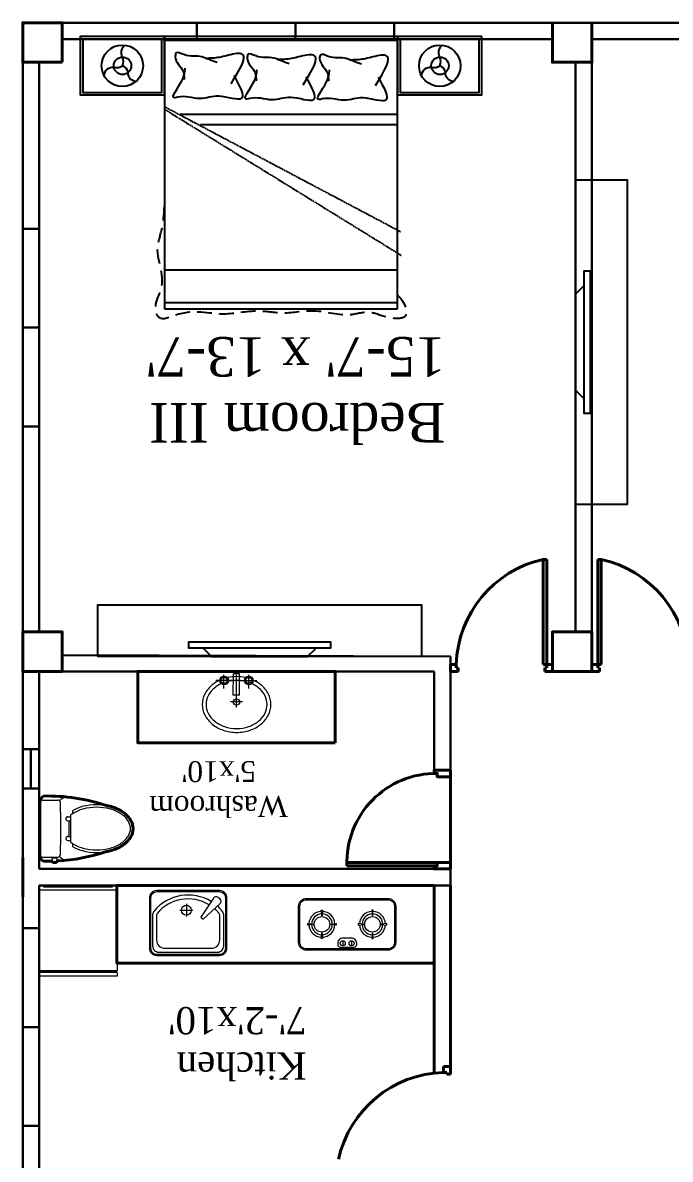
# Model space of a CAD drawing. Header units: inches. Extents: x -79350 to 491628, y -93215 to 155882.
# Drawn here: x -73414 to -73217.2, y -11180.7 to -10835.5 of the extents above; entities that cross this region are included whole.
import ezdxf

# ---------------------------------------------------------------- set-up
doc = ezdxf.new("R2010")
doc.units = ezdxf.units.IN
doc.header["$MEASUREMENT"] = 0
doc.linetypes.add('DASHDOT2', pattern=[0.5, 0.25, -0.125, 0, -0.125])
doc.linetypes.add('DASHED2', pattern=[0.375, 0.25, -0.125])
doc.layers.get('0').update_dxf_attribs({"lineweight": 30})
for name, color, linetype, lineweight in [('Column', 1, 'Continuous', 30), ('Letter', 7, 'Continuous', 20), ('SANITARY', 42, 'Continuous', 13)]:
    doc.layers.add(name, color=color, linetype=linetype, lineweight=lineweight)
doc.layers.add('Door', color=7, linetype='Continuous', lineweight=40, true_color=0x763422)
doc.layers.add('Window', color=7, linetype='Continuous', lineweight=30, true_color=0x6b99dd)
for name, color, linetype in [('FURHATCH', 57, 'Continuous'), ('FURNITURE', 53, 'Continuous'), ('Wall', 7, 'Continuous')]:
    doc.layers.add(name, color=color, linetype=linetype)
doc.styles.get("Standard").update_dxf_attribs({"font": 'times.ttf', "height": 12})

# ---------------------------------------------------------------- blocks, each defined once
blk = doc.blocks.new('d30')
at = {"layer": 'Door', "ltscale": 0.3}
for p, q in [((37959.6, 7135.13), (37959.6, 7162.63)), ((37960.6, 7135.13), (37960.6, 7162.63)), ((37931.6, 7131.13), (37933.6, 7131.13)), ((37933.6, 7131.13), (37959.6, 7131.13)), ((37959.6, 7131.13), (37961.6, 7131.13))]:
    blk.add_line(p, q, dxfattribs=at)
for points in [[(37931.6, 7131.13), (37931.6, 7136.13), (37932.6, 7136.13), (37932.6, 7135.13), (37933.6, 7135.13), (37933.6, 7131.13)], [(37961.6, 7131.13), (37961.6, 7136.13), (37960.6, 7136.13), (37960.6, 7135.13), (37959.6, 7135.13), (37959.6, 7131.13)]]:
    blk.add_lwpolyline(points, dxfattribs=at)
blk.add_arc((37959.69, 7135.55), 27.09, 88.0728, 180.8948, dxfattribs=at)
blk = doc.blocks.new('yq_tvcab_01')
blk.add_lwpolyline([(0, -1250), (0, 1250), (400, 1250), (400, -1250)], close=True)
at = {"layer": 'FURHATCH'}
blk.add_line((67, 550), (67, -550), dxfattribs=at)
blk.add_lwpolyline([(0, -370.5), (67, -438), (67, -550), (112, -550), (112, 550), (67, 550), (67, 438), (0, 370.5)], close=True, dxfattribs=at)
blk = doc.blocks.new('yq_bed_01')
at = {"linetype": 'Continuous', "ltscale": 1000}
for p, q in [((2100, 900), (0, 900)), ((0, 900), (0, -900)), ((2100, -900), (2100, 900)), ((0, -900), (2100, -900))]:
    blk.add_line(p, q, dxfattribs=at)
at = {"linetype": 'Continuous'}
for points in [[(0, 1550), (0, 900), (450, 900), (450, 1550)], [(0, -900), (0, -1550), (450, -1550), (450, -900)]]:
    blk.add_lwpolyline(points, close=True, dxfattribs=at)
for centre in [(225, 1225), (225, -1225)]:
    blk.add_circle(centre, 160, dxfattribs=at)
at = {"layer": 'FURHATCH', "linetype": 'Continuous', "ltscale": 1000}
for p, q in [((30, 900), (30, -900)), ((1800, -900), (1800, 900)), ((2050, -900), (2050, 900))]:
    blk.add_line(p, q, dxfattribs=at)
at = {"layer": 'FURHATCH', "linetype": 'DASHED2', "ltscale": 0.5}
for p, q in [((540, -900), (1503.7, 921.2)), ((560, -900), (1689.2, 930.9)), ((600, 900), (600, -782.1)), ((680, 900), (680, -624.9))]:
    blk.add_line(p, q, dxfattribs=at)
at = {"layer": 'FURHATCH', "linetype": 'Continuous'}
for points in [[(20, 1530), (20, 920), (430, 920), (430, 1530)], [(20, -920), (20, -1530), (430, -1530), (430, -920)]]:
    blk.add_lwpolyline(points, close=True, dxfattribs=at)
for points in [[(346.3, 1329.4, -0.398826), (279.8, 1269.6, 0.069197), (272.9, 1268.8, 0.240714), (225, 1226.6, -0.240714)], [(225, 1226.6, 0.228099), (157.5, 1225, -0.317646), (65.9, 1242.4)], [(300, 1083.7, -0.414712), (234.7, 1159.8, 0.258086), (225, 1226.6)], [(346.3, -1120.6, -0.398826), (279.8, -1180.4, 0.069197), (272.9, -1181.2, 0.240714), (225, -1223.4, -0.240714)], [(225, -1223.4, 0.228099), (157.5, -1225, -0.317646), (65.9, -1207.6)], [(300, -1366.3, -0.414712), (234.7, -1290.2, 0.258086), (225, -1223.4)]]:
    blk.add_lwpolyline(points, format="xyb", dxfattribs=at)
for centre in [(225, 1226.6), (225, -1223.4)]:
    blk.add_circle(centre, 67.5, dxfattribs=at)
at = {"layer": 'FURHATCH', "linetype": 'DASHED2', "ltscale": 451.947922}
blk.add_open_spline([(1992.5, 900), (2071.4, 970.1), (2189, 999), (2167.2, 789.1), (2108.2, 681.5), (2173.3, 490.8), (2091, 271.6), (2149.7, 27.5), (2099.5, -200.2), (2173.3, -483.7), (2083, -701.2), (2208.7, -948), (2066.1, -979.4), (1864.2, -866.6), (1698.9, -991.2), (1474.2, -909.2), (1367.6, -903.2), (1308.1, -900)], degree=3, knots=[0, 0, 0, 0, 140.356688, 240.855445, 374.272085, 514.628774, 800.960617, 1037.309606, 1234.977718, 1501.883052, 1872.056655, 1990.732643, 2052.345442, 2125.407537, 2467.000811, 2608.004871, 2786.638856, 2786.638856, 2786.638856, 2786.638856], dxfattribs=at)
at = {"layer": 'FURHATCH', "linetype": 'Continuous', "ltscale": 1000}
for points, knots in [([(376.4, 729.3), (269.6, 795), (111.7, 892.2), (155.9, 709.9), (179.2, 622.5), (180.3, 565.5), (181, 527.7)], [0, 0, 0, 0, 257.192142, 380.388355, 440.188761, 557.045341, 557.045341, 557.045341, 557.045341]), ([(312.5, 750.2), (392.1, 793.1), (546.3, 876.1), (460.6, 661.4), (480.2, 561.7), (497.9, 483.8), (475.6, 402.3), (474.8, 340), (499.2, 246.5), (355.2, 364.7), (285, 371.5), (256.1, 374.3)], [0, 0, 0, 0, 197.98522, 383.798459, 461.536852, 537.063609, 629.138715, 719.341985, 744.183766, 895.041347, 1000.692483, 1000.692483, 1000.692483, 1000.692483]), ([(213, 621.7), (205.8, 600.8), (192.1, 561.4), (153, 477.4), (177.8, 400.1), (122.8, 302.4), (209.9, 290.4), (255.8, 365.6), (321.9, 365.8), (343.4, 365.9)], [0, 0, 0, 0, 70.314327, 132.712823, 281.06886, 345.030234, 373.143701, 508.899423, 574.349148, 574.349148, 574.349148, 574.349148]), ([(373.3, 170.3), (266.5, 236), (108.6, 333.2), (152.8, 151), (176.1, 63.5), (177.2, 6.5), (177.9, -31.3)], [0, 0, 0, 0, 257.192142, 380.388355, 440.188761, 557.045341, 557.045341, 557.045341, 557.045341]), ([(309.4, 191.3), (389, 234.1), (543.2, 317.2), (457.5, 102.4), (477.1, 2.8), (494.7, -75.2), (472.5, -156.6), (471.7, -219), (496.1, -312.5), (352.1, -194.3), (281.9, -187.5), (253, -184.6)], [0, 0, 0, 0, 197.98522, 383.798459, 461.536852, 537.063609, 629.138715, 719.341985, 744.183766, 895.041347, 1000.692483, 1000.692483, 1000.692483, 1000.692483]), ([(209.9, 62.7), (202.7, 41.8), (188.9, 2.4), (149.9, -81.6), (174.6, -158.8), (119.7, -256.6), (206.8, -268.6), (252.7, -193.3), (318.8, -193.2), (340.3, -193.1)], [0, 0, 0, 0, 70.314327, 132.712823, 281.06886, 345.030234, 373.143701, 508.899423, 574.349148, 574.349148, 574.349148, 574.349148]), ([(363.4, -385.2), (256.6, -319.5), (98.7, -222.2), (142.9, -404.5), (166.2, -492), (167.3, -549), (168.1, -586.7)], [0, 0, 0, 0, 257.192142, 380.388355, 440.188761, 557.045341, 557.045341, 557.045341, 557.045341]), ([(299.5, -364.2), (379.1, -321.4), (533.3, -238.3), (447.6, -453.1), (467.2, -552.7), (484.9, -630.6), (462.6, -712.1), (461.8, -774.5), (486.2, -868), (342.2, -749.7), (272, -742.9), (243.1, -740.1)], [0, 0, 0, 0, 197.98522, 383.798459, 461.536852, 537.063609, 629.138715, 719.341985, 744.183766, 895.041347, 1000.692483, 1000.692483, 1000.692483, 1000.692483]), ([(200, -492.8), (192.8, -513.7), (179.1, -553.1), (140, -637.1), (164.8, -714.3), (109.8, -812.1), (196.9, -824.1), (242.8, -748.8), (308.9, -748.7), (330.4, -748.6)], [0, 0, 0, 0, 70.314327, 132.712823, 281.06886, 345.030234, 373.143701, 508.899423, 574.349148, 574.349148, 574.349148, 574.349148])]:
    blk.add_open_spline(points, degree=3, knots=knots, dxfattribs=at)
blk = doc.blocks.new('yq_cooker_01')
for p, q in [((426.3, 34.3), (465.5, 34.3)), ((426.3, -34.3), (465.5, -34.3))]:
    blk.add_line(p, q)
for points in [[(440, -375), (160, -375, -0.414214), (100, -315), (100, 315, -0.414214), (160, 375), (440, 375, -0.414214), (500, 315), (500, -315, -0.414214)], [(440, -365), (160, -365, -0.414214), (110, -315), (110, 315, -0.414214), (160, 365), (440, 365, -0.414214), (490, 315), (490, -315, -0.414214)]]:
    blk.add_lwpolyline(points, format="xyb", close=True)
for points in [[(300.8, 261.3), (305.4, 305), (294.6, 305), (299.2, 261.3)], [(233.7, 195.8), (190, 200.4), (190, 189.6), (233.7, 194.2)], [(366.3, 194.2), (410, 189.6), (410, 200.4), (366.3, 195.8)], [(299.2, 128.7), (294.6, 85), (305.4, 85), (300.8, 128.7)], [(299.2, -128.7), (294.6, -85), (305.4, -85), (300.8, -128.7)], [(233.7, -195.8), (190, -200.4), (190, -189.6), (233.7, -194.2)], [(300.8, -261.3), (305.4, -305), (294.6, -305), (299.2, -261.3)], [(366.3, -194.2), (410, -189.6), (410, -200.4), (366.3, -195.8)]]:
    blk.add_lwpolyline(points, close=True)
blk.add_lwpolyline([(406.7, -34.3, 0.414214), (445.9, -73.5), (455.5, -73.5, 0.414214), (475.1, -53.9), (475.1, 53.9, 0.414214), (455.5, 73.5), (445.9, 73.5, 0.414214), (406.7, 34.3), (406.7, -34.3)], format="xyb")
for centre, radius in [((300, 195), 60), ((445.9, 34.3), 19.6), ((445.9, -34.3), 19.6), ((300, -195), 60)]:
    blk.add_circle(centre, radius)
for centre, radius, start, end in [((300, 195), 100, 92.4978, 177.5022), ((300, 195), 80, 91.59131, 178.40869), ((300, 195), 80, 1.59131, 88.40869), ((300, 195), 100, 2.4978, 87.5022), ((300, 195), 100, 182.4978, 267.5022), ((300, 195), 80, 181.59131, 268.40869), ((300, 195), 80, 271.59131, 358.40869), ((300, 195), 100, 272.4978, 357.5022), ((300, -195), 100, 92.4978, 177.5022), ((300, -195), 80, 91.59131, 178.40869), ((300, -195), 80, 1.59131, 88.40869), ((300, -195), 100, 2.4978, 87.5022), ((300, -195), 100, 182.4978, 267.5022), ((300, -195), 80, 181.59131, 268.40869), ((300, -195), 80, 271.59131, 358.40869), ((300, -195), 100, 272.4978, 357.5022)]:
    blk.add_arc(centre, radius, start, end)
blk = doc.blocks.new('yq_ksink_01')
for points in [[(540, -243.1), (540, 243.1, 0.414214), (483.4, 299.7), (96.6, 299.7, 0.414214), (40, 243.1), (40, -243.1, 0.414214), (96.6, -299.7), (483.4, -299.7, 0.414214)], [(530, -243.1), (530, 243.1, 0.414214), (483.4, 289.7), (96.6, 289.7, 0.414214), (50, 243.1), (50, -243.1, 0.414214), (96.6, -289.7), (483.4, -289.7, 0.414214)], [(141.7, 245.7, 0.463705), (105.6, 245.9), (93.2, 231.4, 0.463199), (98.9, 195.8), (244.3, 98.7), (259.7, 116.6)]]:
    blk.add_lwpolyline(points, format="xyb", close=True)
for points in [[(124.4, 178.8, 0.371537), (197.3, -263.3, 0.175756), (227.1, -274.1), (467.9, -274.1, 0.414214), (514.5, -227.6), (514.5, 227.6, 0.414214), (467.9, 274.1), (227.1, 274.1, 0.175756), (197.3, 263.3, 0.038636), (159.4, 226.3, 0.038636)], [(149.4, 162.1, 0.370424), (216.5, -240.3, 0.175756), (227.1, -244.1), (421.1, -244.1, 0.414214), (484.5, -180.8), (484.5, 180.8, 0.414214), (421.1, 244.1), (227.1, 244.1, 0.175756), (216.5, 240.3, 0.038502), (179.8, 204.1, 0.038502)]]:
    blk.add_lwpolyline(points, format="xyb")
for points in [[(191.1, -63.6), (191.1, 35.7)], [(141.5, -13.9), (240.8, -13.9)]]:
    blk.add_lwpolyline(points)
blk.add_circle((191.1, -13.9), 38.3)
blk = doc.blocks.new('yq_icebox_01')
for p, q in [((0, -264.3), (0, 264.3)), ((0, 264.3), (14, 264.3)), ((14, 264.3), (14, -264.3)), ((34.9, -297.9), (34.9, 302.1)), ((34.9, 302.1), (658, 302.1)), ((658, 302.1), (658, -297.9)), ((671.8, 296), (658, 296)), ((665, 296), (665, -292.9)), ((671.8, 302.1), (700, 302.1)), ((671.8, 302.1), (671.8, -297.9)), ((700, 302.1), (700, -297.9)), ((14, -264.3), (0, -264.3)), ((658, -297.9), (34.9, -297.9)), ((671.8, -292.9), (658, -292.9)), ((700, -297.9), (671.8, -297.9))]:
    blk.add_line(p, q)
blk = doc.blocks.new('yq_matong_01')
for p, q in [((0, 200.5), (0, -200.5)), ((20, 220.5), (138.8, 220.5)), ((215.8, 91), (238, 91)), ((238, 104.1), (238, -104.1)), ((252.5, 138), (252.5, 114.5)), ((215.8, 61), (238, 61)), ((223, 61), (223, -61)), ((215.8, -61), (238, -61)), ((215.8, -91), (238, -91)), ((252.5, -114.5), (252.5, -138)), ((20, -220.5), (138.8, -220.5)), ((97.4, -220.5), (97.4, -225.5)), ((97.4, -225.5), (131.6, -225.5)), ((131.6, -220.5), (131.6, -225.5))]:
    blk.add_line(p, q)
for centre, radius, start, end in [((54.8, 202.4), 54.8, 117.32201, 181.89921), ((20, 200.5), 20, 90, 180), ((63.9, -1165.4), 1416.8, 71.40679, 91.38565), ((138.8, 200.5), 20, 2.30634, 90), ((216.6, 161.2), 83.2, 95.49628, 139.93242), ((-4840.4, 0), 5003.3, 357.69366, 2.30634), ((439, -242.2), 426.7, 74.79123, 105.20877), ((215.8, 76), 15, 90, 270), ((357.1, -47.5), 192.8, 123.27785, 128.13838), ((406.6, -122.9), 283, 105.20877, 123.27785), ((406.6, -122.9), 303, 105.20877, 120.56985), ((439, -242.2), 406.7, 74.79123, 105.20877), ((471.4, -122.9), 283, 56.72215, 74.79123), ((471.4, -122.9), 303, 56.72215, 74.79123), ((520.9, -47.5), 192.8, 32.25649, 56.72215), ((520.9, -47.5), 212.8, 32.25649, 56.72215), ((596.2, 0), 103.8, 360, 32.25649), ((596.2, 0), 123.8, 360, 32.25649), ((215.8, -76), 15, 90, 270), ((520.9, 47.5), 192.8, 303.27785, 327.74351), ((520.9, 47.5), 212.8, 303.27785, 327.74351), ((596.2, 0), 103.8, 327.74351, 360), ((596.2, 0), 123.8, 327.74351, 360), ((357.1, 47.5), 192.8, 231.86162, 236.72215), ((406.6, 122.9), 283, 236.72215, 254.79123), ((406.6, 122.9), 303, 239.43015, 254.79123), ((439, 242.2), 426.7, 254.79123, 285.20877), ((439, 242.2), 406.7, 254.79123, 285.20877), ((471.4, 122.9), 283, 285.20877, 303.27785), ((471.4, 122.9), 303, 285.20877, 303.27785), ((51.3, -204.4), 51.4, 175.68696, 245.09182), ((20, -200.5), 20, 180, 270), ((63.9, 1165.4), 1416.8, 268.61435, 271.20362), ((156.6, -247.4), 63.1, 159.68336, 188.49388), ((114.1, -225.6), 37, 237.52867, 304.27722), ((72.4, -247.4), 63.1, 352.09441, 20.31664), ((63.9, 1165.4), 1416.8, 272.89667, 288.59321), ((138.8, -200.5), 20, 270, 357.69366), ((216.6, -161.2), 83.2, 220.06758, 264.50372)]:
    blk.add_arc(centre, radius, start, end)
blk = doc.blocks.new('yq_sink_01')
at = {"linetype": 'DASHDOT2'}
for p, q in [((130.9, 96.8), (25.6, 96.8)), ((69.5, 23.9), (69.5, 157.9)), ((235.6, 47.8), (235.6, -47.9)), ((278.3, -0.1), (25.5, 0)), ((69.4, -24), (69.4, -157.9)), ((130.8, -96.9), (25.5, -96.8))]:
    blk.add_line(p, q, dxfattribs=at)
for p, q in [((182.6, 23.9), (20, 23.9)), ((20, 23.9), (20, -23.9)), ((182.6, 23.9), (182.5, -24)), ((182.5, -24), (20, -23.9))]:
    blk.add_line(p, q)
for centre, radius in [((69.5, 95.2), 33.5), ((69.5, 95.2), 23.9), ((235.6, 0.6), 23.9), ((69.4, -95.2), 33.5), ((69.4, -95.2), 23.9)]:
    blk.add_circle(centre, radius)
for centre, radius, start, end in [((255.4, 90.6), 175.7, 62.94777, 117.05223), ((312, 19.4), 268.6, 140.95411, 156.02098), ((277.5, 47.4), 224.1, 117.05223, 140.95411), ((277.5, 47.4), 194.7, 117.05223, 140.95411), ((255.4, 90.6), 146.2, 62.94777, 117.05223), ((233.4, 47.4), 194.7, 39.04589, 62.94777), ((233.4, 47.4), 224.1, 39.04589, 62.94777), ((198.8, 19.4), 268.6, 18.57097, 39.04589), ((312, 19.4), 239.1, 140.95411, 155.66772), ((198.8, 19.4), 239.1, 18.57097, 39.04589), ((144.5, 1.2), 296.4, 0, 18.57097), ((144.5, 1.2), 325.9, 360, 18.57097), ((366.3, 1.2), 325.9, 167.86118, 192.49263), ((366.3, 1.2), 296.4, 168.09162, 192.40027), ((144.5, 1.2), 296.4, 341.42903, 360), ((144.5, 1.2), 325.9, 341.42903, 360), ((312, -17.1), 268.6, 204.55072, 219.04589), ((312, -17.1), 239.1, 204.73595, 219.04589), ((277.5, -45.1), 194.7, 219.04589, 242.94777), ((233.4, -45.1), 194.7, 297.05223, 320.95411), ((198.8, -17.1), 239.1, 320.95411, 341.42903), ((198.8, -17.1), 268.6, 320.95411, 341.42903), ((277.5, -45.1), 224.1, 219.04589, 242.94777), ((255.4, -88.2), 175.7, 242.94777, 297.05223), ((255.4, -88.2), 146.2, 242.94777, 297.05223), ((233.4, -45.1), 224.1, 297.05223, 320.95411)]:
    blk.add_arc(centre, radius, start, end)

msp = doc.modelspace()

# ---------------------------------------------------------------- linework, layer by layer
for p, q in [((-73414, -10840.5), (-73414, -10835.5)), ((-73409, -10835.5), (-73414, -10835.5)), ((-72929, -10835.5), (-73409, -10835.5)), ((-73414, -10840.5), (-73414, -11440.5)), ((-73253, -10840.5), (-73402, -10840.5)), ((-73097, -10840.5), (-73241, -10840.5)), ((-73241, -10840.5), (-73241, -11027.5)), ((-73409, -10847.5), (-73409, -11020.5)), ((-73246, -10847.5), (-73246, -11020.5)), ((-73289, -11032.5), (-73409, -11032.5)), ((-73409, -11032.5), (-73409, -11089)), ((-73289, -11062.5), (-73289, -11032.5)), ((-73284, -11062.5), (-73284, -11032.5)), ((-73241, -11032.5), (-73246, -11032.5)), ((-73409, -11089), (-73409, -11092.5)), ((-73284, -11092.5), (-73409, -11092.5)), ((-73284, -11097.5), (-73409, -11097.5)), ((-73409, -11097.5), (-73409, -11183.5))]:
    msp.add_line(p, q)
at = {"linetype": 'ByBlock'}
for p, q in [((-73402, -11027.54), (-73284, -11028)), ((-73284, -11028), (-73284, -11032.5)), ((-73284, -11097.5), (-73284, -11092.5))]:
    msp.add_line(p, q, dxfattribs=at)
at = {"color": 7, "linetype": 'ByBlock', "lineweight": 40}
for p, q in [((-73289, -11121.12), (-73289, -11097.5)), ((-73284, -11121.12), (-73284, -11097.5)), ((-73289, -11154.5), (-73289, -11121.12)), ((-73284, -11154.8), (-73284, -11121.12))]:
    msp.add_line(p, q, dxfattribs=at)
at = {"layer": 'Column'}
for p, q in [((-73414, -10840.5), (-73414, -10835.5)), ((-73409, -10835.5), (-73414, -10835.5)), ((-73241, -10840.5), (-73241, -10835.5)), ((-73414, -11032.5), (-73414, -11027.5)), ((-73241, -11032.5), (-73241, -11027.5)), ((-73414, -11032.5), (-73409, -11032.5)), ((-73241, -11032.5), (-73246, -11032.5)), ((-73414, -11097.5), (-73414, -11092.5))]:
    msp.add_line(p, q, dxfattribs=at)
at = {"layer": 'Column', "lineweight": 40}
for p, q in [((-73402, -10835.5), (-73414, -10835.5)), ((-73414, -10835.5), (-73414, -10847.5)), ((-73402, -10847.5), (-73402, -10835.5)), ((-73414, -10847.5), (-73402, -10847.5)), ((-73249.5, -10847.5), (-73241, -10847.5)), ((-73414, -11024), (-73414, -11032.5)), ((-73402, -11032.5), (-73402, -11024)), ((-73414, -11089), (-73414, -11101))]:
    msp.add_line(p, q, dxfattribs=at)
at = {"layer": 'Column', "color": 7, "lineweight": 40}
for points in [[(-73402, -10847.5), (-73414, -10847.5), (-73414, -10835.5), (-73402, -10835.5)], [(-73402, -10847.5), (-73414, -10847.5), (-73414, -10835.5), (-73402, -10835.5)], [(-73402, -11032.5), (-73414, -11032.5), (-73414, -11020.5), (-73402, -11020.5)], [(-73241, -11032.5), (-73253, -11032.5), (-73253, -11020.5), (-73241, -11020.5)]]:
    msp.add_lwpolyline(points, close=True, dxfattribs=at)
for points in [[(-73241, -10835.5), (-73241, -10847.5), (-73253, -10847.5), (-73253, -10835.5)], [(-73414, -11101), (-73414, -11089)]]:
    msp.add_lwpolyline(points, dxfattribs=at)
at = {"layer": 'Door', "linetype": 'ByBlock', "lineweight": 40}
for p, q in [((-73255.83, -11030.37), (-73255.83, -10998.48)), ((-73255.83, -10998.48), (-73254.77, -10998.48)), ((-73254.77, -10998.48), (-73254.77, -11030.37)), ((-73238.17, -10998.48), (-73239.23, -10998.48)), ((-73239.23, -10998.48), (-73239.23, -11030.37)), ((-73238.17, -11030.37), (-73238.17, -10998.48)), ((-73284, -11030.37), (-73282.23, -11030.37)), ((-73284, -11032.5), (-73284, -11030.37)), ((-73282.23, -11030.37), (-73282.23, -11031.44)), ((-73282.23, -11031.44), (-73281.7, -11031.44)), ((-73281.7, -11031.44), (-73281.7, -11032.5)), ((-73254.77, -11030.37), (-73255.83, -11030.37)), ((-73254.77, -11031.44), (-73255.3, -11031.44)), ((-73255.3, -11031.44), (-73255.3, -11032.5)), ((-73253, -11030.37), (-73254.77, -11030.37)), ((-73254.77, -11030.37), (-73254.77, -11031.44)), ((-73253, -11032.5), (-73253, -11030.37)), ((-73253, -11032.5), (-73253, -11030.37)), ((-73241, -11032.5), (-73241, -11030.37)), ((-73241, -11030.37), (-73239.23, -11030.37)), ((-73241, -11032.5), (-73241, -11030.37)), ((-73239.23, -11030.37), (-73239.23, -11031.44)), ((-73239.23, -11030.37), (-73238.17, -11030.37)), ((-73239.23, -11031.44), (-73238.7, -11031.44)), ((-73238.7, -11031.44), (-73238.7, -11032.5)), ((-73281.7, -11032.5), (-73284, -11032.5)), ((-73255.3, -11032.5), (-73253, -11032.5)), ((-73238.7, -11032.5), (-73241, -11032.5)), ((-73286.13, -11152.5), (-73286.13, -11154.27)), ((-73284, -11152.5), (-73286.13, -11152.5)), ((-73286.13, -11154.27), (-73285.06, -11154.27)), ((-73285.06, -11154.27), (-73285.06, -11154.8)), ((-73285.06, -11154.8), (-73284, -11154.8)), ((-73284, -11154.8), (-73284, -11152.5))]:
    msp.add_line(p, q, dxfattribs=at)
at = {"layer": 'Door'}
for p, q in [((-73241, -11032.5), (-73241, -11027.5)), ((-73246, -11032.5), (-73241, -11032.5))]:
    msp.add_line(p, q, dxfattribs=at)
at = {"layer": 'Door', "linetype": 'ByBlock', "lineweight": 40}
for centre, start, end in [((-73248.61, -11031.33), 102.399, 178.375), ((-73245.39, -11031.33), 1.625, 77.601), ((-73285.17, -11187.89), 91.625, 167.601)]:
    msp.add_arc(centre, 33.63, start, end, dxfattribs=at)
at = {"layer": 'SANITARY', "linetype": 'ByBlock', "lineweight": 40}
msp.add_lwpolyline([(-73319.05, -11054.15), (-73319.05, -11032.5), (-73379.05, -11032.5), (-73379.05, -11054.15)], close=True, dxfattribs=at)
at = {"layer": 'SANITARY', "lineweight": 40}
msp.add_lwpolyline([(-73388.51, -11073.25, 0.087396), (-73407.64, -11070.35, 0.289473), (-73408.81, -11072.34), (-73408.81, -11088.13, 0.312446), (-73407.64, -11090.12, 0.011298), (-73405.12, -11090.12, 0.022445), (-73405.1, -11090.35, 0.29977), (-73403.5, -11090.32, 0.02582), (-73403.47, -11090.06, 0.068596), (-73388.51, -11087.22, 0.021224), (-73387.12, -11086.91, 0.079005), (-73383.7, -11085.37, 0.107159), (-73381.21, -11082.84, 0.141682), (-73380.46, -11080.24, 0.141682), (-73381.21, -11077.64, 0.107159), (-73383.7, -11075.1, 0.079005), (-73387.12, -11073.56, 0.021224)], format="xyb", close=True, dxfattribs=at)
at = {"layer": 'SANITARY', "linetype": 'ByBlock', "lineweight": 40}
for points in [[(-73289, -11121.12), (-73385.38, -11121.12), (-73385.38, -11097.5), (-73289, -11097.5)], [(-73284, -11097.5), (-73284, -11121.12)]]:
    msp.add_lwpolyline(points, dxfattribs=at)
at = {"layer": 'Window'}
for p, q in [((-73361.08, -10840.5), (-73361.08, -10835.5)), ((-73361.08, -10835.5), (-73301.08, -10835.5)), ((-73331.08, -10840.5), (-73331.08, -10835.5)), ((-73301.08, -10835.5), (-73301.08, -10840.5)), ((-73301.08, -10840.5), (-73361.08, -10840.5)), ((-73414, -10958.09), (-73414, -10898.09)), ((-73414, -10898.09), (-73409, -10898.09)), ((-73409, -10898.09), (-73409, -10958.09)), ((-73414, -10928.09), (-73409, -10928.09)), ((-73409, -10958.09), (-73414, -10958.09)), ((-73414, -11068.09), (-73414, -11056.09)), ((-73414, -11056.09), (-73409, -11056.09)), ((-73414, -11068.09), (-73414, -11056.09)), ((-73414, -11068.09), (-73414, -11056.09)), ((-73414, -11068.09), (-73414, -11056.09)), ((-73411.5, -11068.09), (-73411.5, -11056.09)), ((-73409, -11056.09), (-73409, -11068.09)), ((-73409, -11068.09), (-73409, -11056.09)), ((-73409, -11068.09), (-73414, -11068.09)), ((-73414, -11170.5), (-73414, -11110.5)), ((-73414, -11110.5), (-73414, -11115.5)), ((-73414, -11110.5), (-73409, -11110.5)), ((-73409, -11110.5), (-73409, -11170.5)), ((-73409, -11140.5), (-73414, -11140.5)), ((-73409, -11170.5), (-73414, -11170.5))]:
    msp.add_line(p, q, dxfattribs=at)

# ---------------------------------------------------------------- block references
at = {"layer": 'FURNITURE', "color": 7, "linetype": 'ByBlock', "lineweight": 40, "xscale": 0.03937007874015748, "yscale": 0.03937007874015748, "zscale": 0.03937007874015748, "rotation": 270.0000000000059}
msp.add_blockref('yq_bed_01', (-73335.49, -10839.71), dxfattribs=at)
at = {"layer": 'FURNITURE', "linetype": 'ByBlock', "lineweight": 40, "xscale": 0.03937007874015748, "yscale": -0.03937007874015748, "zscale": 0.03937007874015748}
msp.add_blockref('yq_tvcab_01', (-73246, -10932.5), dxfattribs=at)
at = {"layer": 'FURNITURE', "linetype": 'ByBlock', "lineweight": 40, "xscale": 0.03937007874015748, "yscale": 0.03937007874015748, "zscale": 0.03937007874015748, "rotation": 90.00000000000588}
msp.add_blockref('yq_tvcab_01', (-73342, -11028), dxfattribs=at)
at = {"layer": 'SANITARY', "linetype": 'ByBlock', "lineweight": 40, "xscale": 0.03937007874015748, "yscale": 0.03937007874015748, "zscale": 0.03937007874015748}
for name, p, rotation in [('yq_sink_01', (-73349.05, -11032.5), 270.000000000015), ('yq_icebox_01', (-73397.19, -11097.5), 270.0000000000059), ('yq_ksink_01', (-73363.72, -11097.5), 270.0000000000059), ('yq_cooker_01', (-73315.39, -11097.5), 270.0000000000059)]:
    msp.add_blockref(name, p, dxfattribs=dict(at, rotation=rotation))
at = {"layer": 'SANITARY', "lineweight": 40, "xscale": 0.03937007874015748, "yscale": 0.03937007874015748, "zscale": 0.03937007874015748}
msp.add_blockref('yq_matong_01', (-73408.81, -11080.24), dxfattribs=at)
at = {"layer": 'Wall', "color": 7, "xscale": -1, "rotation": 90}
msp.add_blockref('d30', (-66152.87, 26869.1), dxfattribs=at)

# ---------------------------------------------------------------- texts
at = {"layer": 'Letter', "attachment_point": 1, "rotation": 180}
for s, width, gutter_width, heights, insert, char_height in [("Bedroom III^J15-7' x 13-7'", 143.7063, 60, [47.61], (-73285.5, -10963), 12), ("Washroom^J    5'x10'", 93.1404, 31.73, [17.19], (-73333.5, -11076.69), 6.3452), ("       Kitchen^J       7'-2'x10'", 97.678, 41.31, [0], (-73305.89, -11156.48), 8.2616)]:
    msp.add_mtext_dynamic_manual_height_columns(s, width=width, gutter_width=gutter_width, heights=heights, dxfattribs=dict(at, insert=insert, char_height=char_height))

doc.saveas('drawing.dxf')
